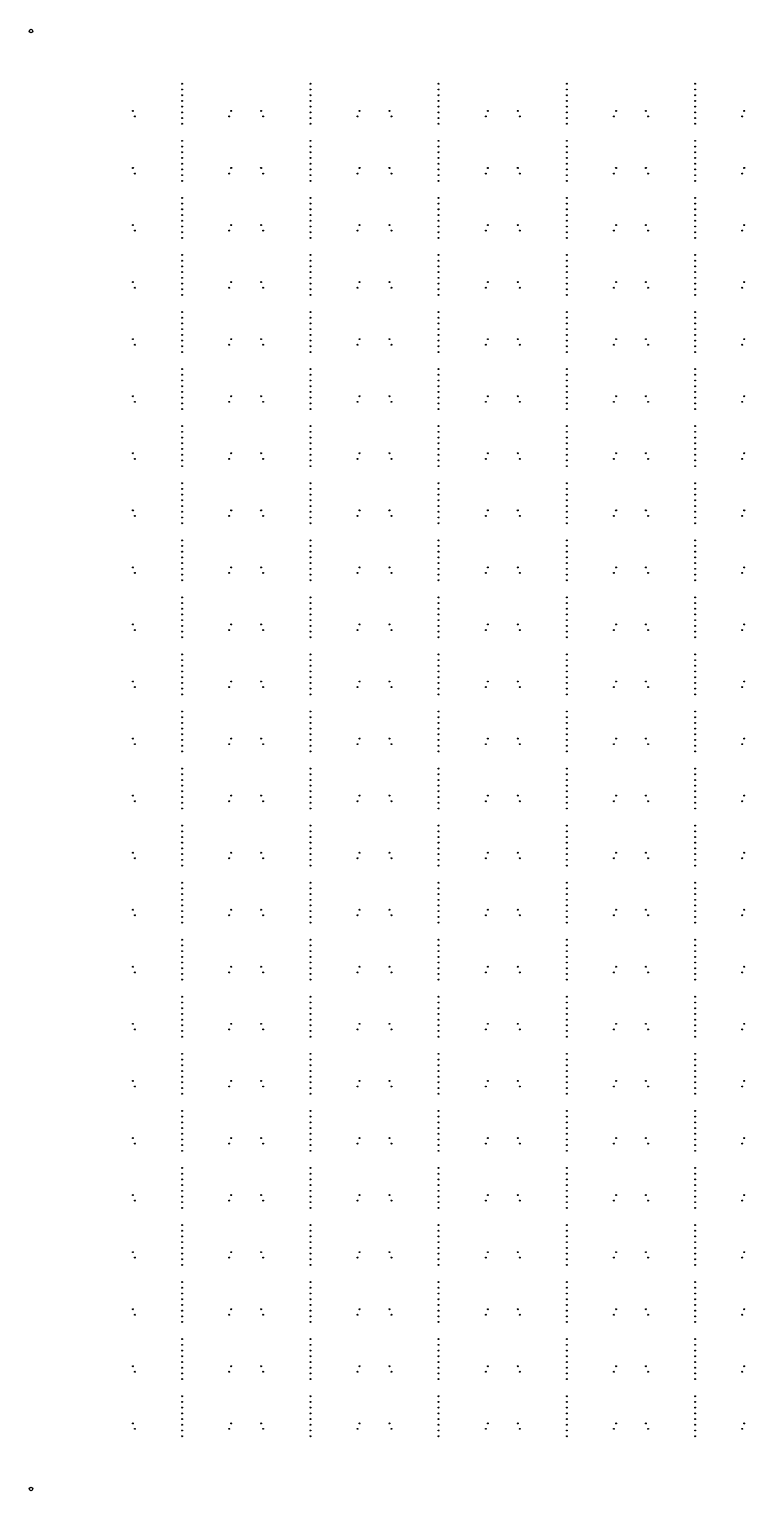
# Model space of a CAD drawing. Extents: x 50 to 173, y 50 to 173.
# Drawn here: x 49.9 to 110, y 49.9 to 172.6 of the extents above; entities that cross this region are included whole.
import ezdxf

# ---------------------------------------------------------------- set-up
doc = ezdxf.new("R2010")
doc.units = 0

msp = doc.modelspace()

# ---------------------------------------------------------------- linework, layer by layer
at = {"layer": '4H'}
for centre in [(50, 172.4), (50, 50)]:
    msp.add_circle(centre, 0.15, dxfattribs=at)
at = {"layer": 'PET'}
for centre in [(62.7, 167.97), (62.7, 167.49), (62.7, 167.01), (73.48, 167.97), (73.48, 167.49), (73.48, 167.01), (84.25, 167.97), (84.25, 167.49), (84.25, 167.01), (95.03, 167.97), (95.03, 167.49), (95.03, 167.01), (105.81, 167.97), (105.81, 167.49), (105.81, 167.01), (58.57, 165.69), (62.7, 166.53), (62.7, 166.05), (66.83, 165.69), (69.34, 165.69), (73.48, 166.53), (73.48, 166.05), (77.61, 165.69), (80.12, 165.69), (84.25, 166.53), (84.25, 166.05), (88.39, 165.69), (90.9, 165.69), (95.03, 166.53), (95.03, 166.05), (99.16, 165.69), (101.68, 165.69), (105.81, 166.53), (105.81, 166.05), (109.94, 165.69), (58.74, 165.23), (62.7, 165.57), (62.7, 165.09), (62.7, 164.61), (66.66, 165.23), (69.51, 165.23), (73.48, 165.57), (73.48, 165.09), (73.48, 164.61), (77.44, 165.23), (80.29, 165.23), (84.25, 165.57), (84.25, 165.09), (84.25, 164.61), (88.22, 165.23), (91.07, 165.23), (95.03, 165.57), (95.03, 165.09), (95.03, 164.61), (98.99, 165.23), (101.85, 165.23), (105.81, 165.57), (105.81, 165.09), (105.81, 164.61), (109.77, 165.23), (62.7, 163.18), (62.7, 162.7), (62.7, 162.22), (73.48, 163.18), (73.48, 162.7), (73.48, 162.22), (84.25, 163.18), (84.25, 162.7), (84.25, 162.22), (95.03, 163.18), (95.03, 162.7), (95.03, 162.22), (105.81, 163.18), (105.81, 162.7), (105.81, 162.22), (58.57, 160.9), (62.7, 161.74), (62.7, 161.26), (62.7, 160.78), (66.83, 160.9), (69.34, 160.9), (73.48, 161.74), (73.48, 161.26), (73.48, 160.78), (77.61, 160.9), (80.12, 160.9), (84.25, 161.74), (84.25, 161.26), (84.25, 160.78), (88.39, 160.9), (90.9, 160.9), (95.03, 161.74), (95.03, 161.26), (95.03, 160.78), (99.16, 160.9), (101.68, 160.9), (105.81, 161.74), (105.81, 161.26), (105.81, 160.78), (109.94, 160.9), (58.74, 160.43), (62.7, 160.3), (62.7, 159.82), (66.66, 160.43), (69.51, 160.43), (73.48, 160.3), (73.48, 159.82), (77.44, 160.43), (80.29, 160.43), (84.25, 160.3), (84.25, 159.82), (88.22, 160.43), (91.07, 160.43), (95.03, 160.3), (95.03, 159.82), (98.99, 160.43), (101.85, 160.43), (105.81, 160.3), (105.81, 159.82), (109.77, 160.43), (62.7, 158.39), (73.48, 158.39), (84.25, 158.39), (95.03, 158.39), (105.81, 158.39), (62.7, 157.91), (62.7, 157.43), (73.48, 157.91), (73.48, 157.43), (84.25, 157.91), (84.25, 157.43), (95.03, 157.91), (95.03, 157.43), (105.81, 157.91), (105.81, 157.43), (58.57, 156.11), (62.7, 156.95), (62.7, 156.47), (62.7, 155.99), (66.83, 156.11), (69.34, 156.11), (73.48, 156.95), (73.48, 156.47), (73.48, 155.99), (77.61, 156.11), (80.12, 156.11), (84.25, 156.95), (84.25, 156.47), (84.25, 155.99), (88.39, 156.11), (90.9, 156.11), (95.03, 156.95), (95.03, 156.47), (95.03, 155.99), (99.16, 156.11), (101.68, 156.11), (105.81, 156.95), (105.81, 156.47), (105.81, 155.99), (109.94, 156.11), (58.74, 155.64), (62.7, 155.51), (62.7, 155.03), (66.66, 155.64), (69.51, 155.64), (73.48, 155.51), (73.48, 155.03), (77.44, 155.64), (80.29, 155.64), (84.25, 155.51), (84.25, 155.03), (88.22, 155.64), (91.07, 155.64), (95.03, 155.51), (95.03, 155.03), (98.99, 155.64), (101.85, 155.64), (105.81, 155.51), (105.81, 155.03), (109.77, 155.64), (62.7, 153.6), (73.48, 153.6), (84.25, 153.6), (95.03, 153.6), (105.81, 153.6), (62.7, 153.12), (62.7, 152.64), (62.7, 152.16), (73.48, 153.12), (73.48, 152.64), (73.48, 152.16), (84.25, 153.12), (84.25, 152.64), (84.25, 152.16), (95.03, 153.12), (95.03, 152.64), (95.03, 152.16), (105.81, 153.12), (105.81, 152.64), (105.81, 152.16), (58.57, 151.32), (62.7, 151.68), (62.7, 151.2), (66.83, 151.32), (69.34, 151.32), (73.48, 151.68), (73.48, 151.2), (77.61, 151.32), (80.12, 151.32), (84.25, 151.68), (84.25, 151.2), (88.39, 151.32), (90.9, 151.32), (95.03, 151.68), (95.03, 151.2), (99.16, 151.32), (101.68, 151.32), (105.81, 151.68), (105.81, 151.2), (109.94, 151.32), (58.74, 150.85), (62.7, 150.72), (62.7, 150.24), (66.66, 150.85), (69.51, 150.85), (73.48, 150.72), (73.48, 150.24), (77.44, 150.85), (80.29, 150.85), (84.25, 150.72), (84.25, 150.24), (88.22, 150.85), (91.07, 150.85), (95.03, 150.72), (95.03, 150.24), (98.99, 150.85), (101.85, 150.85), (105.81, 150.72), (105.81, 150.24), (109.77, 150.85), (62.7, 148.81), (73.48, 148.81), (84.25, 148.81), (95.03, 148.81), (105.81, 148.81), (62.7, 148.33), (62.7, 147.85), (62.7, 147.37), (73.48, 148.33), (73.48, 147.85), (73.48, 147.37), (84.25, 148.33), (84.25, 147.85), (84.25, 147.37), (95.03, 148.33), (95.03, 147.85), (95.03, 147.37), (105.81, 148.33), (105.81, 147.85), (105.81, 147.37), (58.57, 146.53), (58.74, 146.06), (62.7, 146.89), (62.7, 146.41), (66.66, 146.06), (66.83, 146.53), (69.34, 146.53), (69.51, 146.06), (73.48, 146.89), (73.48, 146.41), (77.44, 146.06), (77.61, 146.53), (80.12, 146.53), (80.29, 146.06), (84.25, 146.89), (84.25, 146.41), (88.22, 146.06), (88.39, 146.53), (90.9, 146.53), (91.07, 146.06), (95.03, 146.89), (95.03, 146.41), (98.99, 146.06), (99.16, 146.53), (101.68, 146.53), (101.85, 146.06), (105.81, 146.89), (105.81, 146.41), (109.77, 146.06), (109.94, 146.53), (62.7, 145.93), (62.7, 145.45), (73.48, 145.93), (73.48, 145.45), (84.25, 145.93), (84.25, 145.45), (95.03, 145.93), (95.03, 145.45), (105.81, 145.93), (105.81, 145.45), (62.7, 144.02), (73.48, 144.02), (84.25, 144.02), (95.03, 144.02), (105.81, 144.02), (62.7, 143.54), (62.7, 143.06), (62.7, 142.58), (73.48, 143.54), (73.48, 143.06), (73.48, 142.58), (84.25, 143.54), (84.25, 143.06), (84.25, 142.58), (95.03, 143.54), (95.03, 143.06), (95.03, 142.58), (105.81, 143.54), (105.81, 143.06), (105.81, 142.58), (58.57, 141.74), (58.74, 141.27), (62.7, 142.1), (62.7, 141.62), (62.7, 141.14), (66.66, 141.27), (66.83, 141.74), (69.34, 141.74), (69.51, 141.27), (73.48, 142.1), (73.48, 141.62), (73.48, 141.14), (77.44, 141.27), (77.61, 141.74), (80.12, 141.74), (80.29, 141.27), (84.25, 142.1), (84.25, 141.62), (84.25, 141.14), (88.22, 141.27), (88.39, 141.74), (90.9, 141.74), (91.07, 141.27), (95.03, 142.1), (95.03, 141.62), (95.03, 141.14), (98.99, 141.27), (99.16, 141.74), (101.68, 141.74), (101.85, 141.27), (105.81, 142.1), (105.81, 141.62), (105.81, 141.14), (109.77, 141.27), (109.94, 141.74), (62.7, 140.66), (73.48, 140.66), (84.25, 140.66), (95.03, 140.66), (105.81, 140.66), (62.7, 139.23), (62.7, 138.75), (73.48, 139.23), (73.48, 138.75), (84.25, 139.23), (84.25, 138.75), (95.03, 139.23), (95.03, 138.75), (105.81, 139.23), (105.81, 138.75), (62.7, 138.27), (62.7, 137.79), (73.48, 138.27), (73.48, 137.79), (84.25, 138.27), (84.25, 137.79), (95.03, 138.27), (95.03, 137.79), (105.81, 138.27), (105.81, 137.79), (58.57, 136.95), (58.74, 136.48), (62.7, 137.31), (62.7, 136.83), (62.7, 136.35), (66.66, 136.48), (66.83, 136.95), (69.34, 136.95), (69.51, 136.48), (73.48, 137.31), (73.48, 136.83), (73.48, 136.35), (77.44, 136.48), (77.61, 136.95), (80.12, 136.95), (80.29, 136.48), (84.25, 137.31), (84.25, 136.83), (84.25, 136.35), (88.22, 136.48), (88.39, 136.95), (90.9, 136.95), (91.07, 136.48), (95.03, 137.31), (95.03, 136.83), (95.03, 136.35), (98.99, 136.48), (99.16, 136.95), (101.68, 136.95), (101.85, 136.48), (105.81, 137.31), (105.81, 136.83), (105.81, 136.35), (109.77, 136.48), (109.94, 136.95), (62.7, 135.87), (73.48, 135.87), (84.25, 135.87), (95.03, 135.87), (105.81, 135.87), (62.7, 134.43), (62.7, 133.96), (73.48, 134.43), (73.48, 133.96), (84.25, 134.43), (84.25, 133.96), (95.03, 134.43), (95.03, 133.96), (105.81, 134.43), (105.81, 133.96), (62.7, 133.48), (62.7, 133), (62.7, 132.52), (73.48, 133.48), (73.48, 133), (73.48, 132.52), (84.25, 133.48), (84.25, 133), (84.25, 132.52), (95.03, 133.48), (95.03, 133), (95.03, 132.52), (105.81, 133.48), (105.81, 133), (105.81, 132.52), (58.57, 132.16), (58.74, 131.69), (62.7, 132.04), (62.7, 131.56), (66.66, 131.69), (66.83, 132.16), (69.34, 132.16), (69.51, 131.69), (73.48, 132.04), (73.48, 131.56), (77.44, 131.69), (77.61, 132.16), (80.12, 132.16), (80.29, 131.69), (84.25, 132.04), (84.25, 131.56), (88.22, 131.69), (88.39, 132.16), (90.9, 132.16), (91.07, 131.69), (95.03, 132.04), (95.03, 131.56), (98.99, 131.69), (99.16, 132.16), (101.68, 132.16), (101.85, 131.69), (105.81, 132.04), (105.81, 131.56), (109.77, 131.69), (109.94, 132.16), (62.7, 131.08), (73.48, 131.08), (84.25, 131.08), (95.03, 131.08), (105.81, 131.08), (62.7, 129.64), (62.7, 129.17), (73.48, 129.64), (73.48, 129.17), (84.25, 129.64), (84.25, 129.17), (95.03, 129.64), (95.03, 129.17), (105.81, 129.64), (105.81, 129.17), (62.7, 128.69), (62.7, 128.21), (62.7, 127.73), (73.48, 128.69), (73.48, 128.21), (73.48, 127.73), (84.25, 128.69), (84.25, 128.21), (84.25, 127.73), (95.03, 128.69), (95.03, 128.21), (95.03, 127.73), (105.81, 128.69), (105.81, 128.21), (105.81, 127.73), (58.57, 127.37), (58.74, 126.9), (62.7, 127.25), (62.7, 126.77), (66.66, 126.9), (66.83, 127.37), (69.34, 127.37), (69.51, 126.9), (73.48, 127.25), (73.48, 126.77), (77.44, 126.9), (77.61, 127.37), (80.12, 127.37), (80.29, 126.9), (84.25, 127.25), (84.25, 126.77), (88.22, 126.9), (88.39, 127.37), (90.9, 127.37), (91.07, 126.9), (95.03, 127.25), (95.03, 126.77), (98.99, 126.9), (99.16, 127.37), (101.68, 127.37), (101.85, 126.9), (105.81, 127.25), (105.81, 126.77), (109.77, 126.9), (109.94, 127.37), (62.7, 126.29), (73.48, 126.29), (84.25, 126.29), (95.03, 126.29), (105.81, 126.29), (62.7, 124.85), (62.7, 124.37), (73.48, 124.85), (73.48, 124.37), (84.25, 124.85), (84.25, 124.37), (95.03, 124.85), (95.03, 124.37), (105.81, 124.85), (105.81, 124.37), (62.7, 123.9), (62.7, 123.42), (62.7, 122.94), (73.48, 123.9), (73.48, 123.42), (73.48, 122.94), (84.25, 123.9), (84.25, 123.42), (84.25, 122.94), (95.03, 123.9), (95.03, 123.42), (95.03, 122.94), (105.81, 123.9), (105.81, 123.42), (105.81, 122.94), (58.57, 122.58), (58.74, 122.11), (62.7, 122.46), (62.7, 121.98), (62.7, 121.5), (66.66, 122.11), (66.83, 122.58), (69.34, 122.58), (69.51, 122.11), (73.48, 122.46), (73.48, 121.98), (73.48, 121.5), (77.44, 122.11), (77.61, 122.58), (80.12, 122.58), (80.29, 122.11), (84.25, 122.46), (84.25, 121.98), (84.25, 121.5), (88.22, 122.11), (88.39, 122.58), (90.9, 122.58), (91.07, 122.11), (95.03, 122.46), (95.03, 121.98), (95.03, 121.5), (98.99, 122.11), (99.16, 122.58), (101.68, 122.58), (101.85, 122.11), (105.81, 122.46), (105.81, 121.98), (105.81, 121.5), (109.77, 122.11), (109.94, 122.58), (62.7, 120.06), (62.7, 119.58), (62.7, 119.11), (73.48, 120.06), (73.48, 119.58), (73.48, 119.11), (84.25, 120.06), (84.25, 119.58), (84.25, 119.11), (95.03, 120.06), (95.03, 119.58), (95.03, 119.11), (105.81, 120.06), (105.81, 119.58), (105.81, 119.11), (58.57, 117.79), (62.7, 118.63), (62.7, 118.15), (66.83, 117.79), (69.34, 117.79), (73.48, 118.63), (73.48, 118.15), (77.61, 117.79), (80.12, 117.79), (84.25, 118.63), (84.25, 118.15), (88.39, 117.79), (90.9, 117.79), (95.03, 118.63), (95.03, 118.15), (99.16, 117.79), (101.68, 117.79), (105.81, 118.63), (105.81, 118.15), (109.94, 117.79), (58.74, 117.32), (62.7, 117.67), (62.7, 117.19), (62.7, 116.71), (66.66, 117.32), (69.51, 117.32), (73.48, 117.67), (73.48, 117.19), (73.48, 116.71), (77.44, 117.32), (80.29, 117.32), (84.25, 117.67), (84.25, 117.19), (84.25, 116.71), (88.22, 117.32), (91.07, 117.32), (95.03, 117.67), (95.03, 117.19), (95.03, 116.71), (98.99, 117.32), (101.85, 117.32), (105.81, 117.67), (105.81, 117.19), (105.81, 116.71), (109.77, 117.32), (62.7, 115.27), (62.7, 114.79), (62.7, 114.31), (73.48, 115.27), (73.48, 114.79), (73.48, 114.31), (84.25, 115.27), (84.25, 114.79), (84.25, 114.31), (95.03, 115.27), (95.03, 114.79), (95.03, 114.31), (105.81, 115.27), (105.81, 114.79), (105.81, 114.31), (58.57, 113), (62.7, 113.84), (62.7, 113.36), (66.83, 113), (69.34, 113), (73.48, 113.84), (73.48, 113.36), (77.61, 113), (80.12, 113), (84.25, 113.84), (84.25, 113.36), (88.39, 113), (90.9, 113), (95.03, 113.84), (95.03, 113.36), (99.16, 113), (101.68, 113), (105.81, 113.84), (105.81, 113.36), (109.94, 113), (58.74, 112.53), (62.7, 112.88), (62.7, 112.4), (62.7, 111.92), (66.66, 112.53), (69.51, 112.53), (73.48, 112.88), (73.48, 112.4), (73.48, 111.92), (77.44, 112.53), (80.29, 112.53), (84.25, 112.88), (84.25, 112.4), (84.25, 111.92), (88.22, 112.53), (91.07, 112.53), (95.03, 112.88), (95.03, 112.4), (95.03, 111.92), (98.99, 112.53), (101.85, 112.53), (105.81, 112.88), (105.81, 112.4), (105.81, 111.92), (109.77, 112.53), (62.7, 110.48), (73.48, 110.48), (84.25, 110.48), (95.03, 110.48), (105.81, 110.48), (62.7, 110), (62.7, 109.52), (73.48, 110), (73.48, 109.52), (84.25, 110), (84.25, 109.52), (95.03, 110), (95.03, 109.52), (105.81, 110), (105.81, 109.52), (58.57, 108.21), (62.7, 109.05), (62.7, 108.57), (62.7, 108.09), (66.83, 108.21), (69.34, 108.21), (73.48, 109.05), (73.48, 108.57), (73.48, 108.09), (77.61, 108.21), (80.12, 108.21), (84.25, 109.05), (84.25, 108.57), (84.25, 108.09), (88.39, 108.21), (90.9, 108.21), (95.03, 109.05), (95.03, 108.57), (95.03, 108.09), (99.16, 108.21), (101.68, 108.21), (105.81, 109.05), (105.81, 108.57), (105.81, 108.09), (109.94, 108.21), (58.74, 107.74), (62.7, 107.61), (62.7, 107.13), (66.66, 107.74), (69.51, 107.74), (73.48, 107.61), (73.48, 107.13), (77.44, 107.74), (80.29, 107.74), (84.25, 107.61), (84.25, 107.13), (88.22, 107.74), (91.07, 107.74), (95.03, 107.61), (95.03, 107.13), (98.99, 107.74), (101.85, 107.74), (105.81, 107.61), (105.81, 107.13), (109.77, 107.74), (62.7, 105.69), (73.48, 105.69), (84.25, 105.69), (95.03, 105.69), (105.81, 105.69), (62.7, 105.21), (62.7, 104.73), (73.48, 105.21), (73.48, 104.73), (84.25, 105.21), (84.25, 104.73), (95.03, 105.21), (95.03, 104.73), (105.81, 105.21), (105.81, 104.73), (58.57, 103.42), (62.7, 104.26), (62.7, 103.78), (62.7, 103.3), (66.83, 103.42), (69.34, 103.42), (73.48, 104.26), (73.48, 103.78), (73.48, 103.3), (77.61, 103.42), (80.12, 103.42), (84.25, 104.26), (84.25, 103.78), (84.25, 103.3), (88.39, 103.42), (90.9, 103.42), (95.03, 104.26), (95.03, 103.78), (95.03, 103.3), (99.16, 103.42), (101.68, 103.42), (105.81, 104.26), (105.81, 103.78), (105.81, 103.3), (109.94, 103.42), (58.74, 102.95), (62.7, 102.82), (62.7, 102.34), (66.66, 102.95), (69.51, 102.95), (73.48, 102.82), (73.48, 102.34), (77.44, 102.95), (80.29, 102.95), (84.25, 102.82), (84.25, 102.34), (88.22, 102.95), (91.07, 102.95), (95.03, 102.82), (95.03, 102.34), (98.99, 102.95), (101.85, 102.95), (105.81, 102.82), (105.81, 102.34), (109.77, 102.95), (62.7, 100.9), (73.48, 100.9), (84.25, 100.9), (95.03, 100.9), (105.81, 100.9), (62.7, 100.42), (62.7, 99.94), (62.7, 99.46), (73.48, 100.42), (73.48, 99.94), (73.48, 99.46), (84.25, 100.42), (84.25, 99.94), (84.25, 99.46), (95.03, 100.42), (95.03, 99.94), (95.03, 99.46), (105.81, 100.42), (105.81, 99.94), (105.81, 99.46), (58.57, 98.63), (58.74, 98.16), (62.7, 98.99), (62.7, 98.51), (66.66, 98.16), (66.83, 98.63), (69.34, 98.63), (69.51, 98.16), (73.48, 98.99), (73.48, 98.51), (77.44, 98.16), (77.61, 98.63), (80.12, 98.63), (80.29, 98.16), (84.25, 98.99), (84.25, 98.51), (88.22, 98.16), (88.39, 98.63), (90.9, 98.63), (91.07, 98.16), (95.03, 98.99), (95.03, 98.51), (98.99, 98.16), (99.16, 98.63), (101.68, 98.63), (101.85, 98.16), (105.81, 98.99), (105.81, 98.51), (109.77, 98.16), (109.94, 98.63), (62.7, 98.03), (62.7, 97.55), (73.48, 98.03), (73.48, 97.55), (84.25, 98.03), (84.25, 97.55), (95.03, 98.03), (95.03, 97.55), (105.81, 98.03), (105.81, 97.55), (62.7, 96.11), (73.48, 96.11), (84.25, 96.11), (95.03, 96.11), (105.81, 96.11), (62.7, 95.63), (62.7, 95.15), (62.7, 94.67), (73.48, 95.63), (73.48, 95.15), (73.48, 94.67), (84.25, 95.63), (84.25, 95.15), (84.25, 94.67), (95.03, 95.63), (95.03, 95.15), (95.03, 94.67), (105.81, 95.63), (105.81, 95.15), (105.81, 94.67), (58.57, 93.84), (58.74, 93.37), (62.7, 94.2), (62.7, 93.72), (66.66, 93.37), (66.83, 93.84), (69.34, 93.84), (69.51, 93.37), (73.48, 94.2), (73.48, 93.72), (77.44, 93.37), (77.61, 93.84), (80.12, 93.84), (80.29, 93.37), (84.25, 94.2), (84.25, 93.72), (88.22, 93.37), (88.39, 93.84), (90.9, 93.84), (91.07, 93.37), (95.03, 94.2), (95.03, 93.72), (98.99, 93.37), (99.16, 93.84), (101.68, 93.84), (101.85, 93.37), (105.81, 94.2), (105.81, 93.72), (109.77, 93.37), (109.94, 93.84), (62.7, 93.24), (62.7, 92.76), (73.48, 93.24), (73.48, 92.76), (84.25, 93.24), (84.25, 92.76), (95.03, 93.24), (95.03, 92.76), (105.81, 93.24), (105.81, 92.76), (62.7, 91.32), (62.7, 90.84), (73.48, 91.32), (73.48, 90.84), (84.25, 91.32), (84.25, 90.84), (95.03, 91.32), (95.03, 90.84), (105.81, 91.32), (105.81, 90.84), (62.7, 90.36), (62.7, 89.88), (73.48, 90.36), (73.48, 89.88), (84.25, 90.36), (84.25, 89.88), (95.03, 90.36), (95.03, 89.88), (105.81, 90.36), (105.81, 89.88), (58.57, 89.05), (58.74, 88.58), (62.7, 89.4), (62.7, 88.93), (62.7, 88.45), (66.66, 88.58), (66.83, 89.05), (69.34, 89.05), (69.51, 88.58), (73.48, 89.4), (73.48, 88.93), (73.48, 88.45), (77.44, 88.58), (77.61, 89.05), (80.12, 89.05), (80.29, 88.58), (84.25, 89.4), (84.25, 88.93), (84.25, 88.45), (88.22, 88.58), (88.39, 89.05), (90.9, 89.05), (91.07, 88.58), (95.03, 89.4), (95.03, 88.93), (95.03, 88.45), (98.99, 88.58), (99.16, 89.05), (101.68, 89.05), (101.85, 88.58), (105.81, 89.4), (105.81, 88.93), (105.81, 88.45), (109.77, 88.58), (109.94, 89.05), (62.7, 87.97), (73.48, 87.97), (84.25, 87.97), (95.03, 87.97), (105.81, 87.97), (62.7, 86.53), (62.7, 86.05), (73.48, 86.53), (73.48, 86.05), (84.25, 86.53), (84.25, 86.05), (95.03, 86.53), (95.03, 86.05), (105.81, 86.53), (105.81, 86.05), (62.7, 85.57), (62.7, 85.09), (73.48, 85.57), (73.48, 85.09), (84.25, 85.57), (84.25, 85.09), (95.03, 85.57), (95.03, 85.09), (105.81, 85.57), (105.81, 85.09), (58.57, 84.26), (58.74, 83.79), (62.7, 84.61), (62.7, 84.14), (62.7, 83.66), (66.66, 83.79), (66.83, 84.26), (69.34, 84.26), (69.51, 83.79), (73.48, 84.61), (73.48, 84.14), (73.48, 83.66), (77.44, 83.79), (77.61, 84.26), (80.12, 84.26), (80.29, 83.79), (84.25, 84.61), (84.25, 84.14), (84.25, 83.66), (88.22, 83.79), (88.39, 84.26), (90.9, 84.26), (91.07, 83.79), (95.03, 84.61), (95.03, 84.14), (95.03, 83.66), (98.99, 83.79), (99.16, 84.26), (101.68, 84.26), (101.85, 83.79), (105.81, 84.61), (105.81, 84.14), (105.81, 83.66), (109.77, 83.79), (109.94, 84.26), (62.7, 83.18), (73.48, 83.18), (84.25, 83.18), (95.03, 83.18), (105.81, 83.18), (62.7, 81.74), (62.7, 81.26), (73.48, 81.74), (73.48, 81.26), (84.25, 81.74), (84.25, 81.26), (95.03, 81.74), (95.03, 81.26), (105.81, 81.74), (105.81, 81.26), (62.7, 80.78), (62.7, 80.3), (62.7, 79.82), (73.48, 80.78), (73.48, 80.3), (73.48, 79.82), (84.25, 80.78), (84.25, 80.3), (84.25, 79.82), (95.03, 80.78), (95.03, 80.3), (95.03, 79.82), (105.81, 80.78), (105.81, 80.3), (105.81, 79.82), (58.57, 79.46), (58.74, 79), (62.7, 79.34), (62.7, 78.87), (66.66, 79), (66.83, 79.46), (69.34, 79.46), (69.51, 79), (73.48, 79.34), (73.48, 78.87), (77.44, 79), (77.61, 79.46), (80.12, 79.46), (80.29, 79), (84.25, 79.34), (84.25, 78.87), (88.22, 79), (88.39, 79.46), (90.9, 79.46), (91.07, 79), (95.03, 79.34), (95.03, 78.87), (98.99, 79), (99.16, 79.46), (101.68, 79.46), (101.85, 79), (105.81, 79.34), (105.81, 78.87), (109.77, 79), (109.94, 79.46), (62.7, 78.39), (73.48, 78.39), (84.25, 78.39), (95.03, 78.39), (105.81, 78.39), (62.7, 76.95), (62.7, 76.47), (73.48, 76.95), (73.48, 76.47), (84.25, 76.95), (84.25, 76.47), (95.03, 76.95), (95.03, 76.47), (105.81, 76.95), (105.81, 76.47), (62.7, 75.99), (62.7, 75.51), (62.7, 75.03), (73.48, 75.99), (73.48, 75.51), (73.48, 75.03), (84.25, 75.99), (84.25, 75.51), (84.25, 75.03), (95.03, 75.99), (95.03, 75.51), (95.03, 75.03), (105.81, 75.99), (105.81, 75.51), (105.81, 75.03), (58.57, 74.67), (58.74, 74.21), (62.7, 74.55), (62.7, 74.08), (66.66, 74.21), (66.83, 74.67), (69.34, 74.67), (69.51, 74.21), (73.48, 74.55), (73.48, 74.08), (77.44, 74.21), (77.61, 74.67), (80.12, 74.67), (80.29, 74.21), (84.25, 74.55), (84.25, 74.08), (88.22, 74.21), (88.39, 74.67), (90.9, 74.67), (91.07, 74.21), (95.03, 74.55), (95.03, 74.08), (98.99, 74.21), (99.16, 74.67), (101.68, 74.67), (101.85, 74.21), (105.81, 74.55), (105.81, 74.08), (109.77, 74.21), (109.94, 74.67), (62.7, 73.6), (73.48, 73.6), (84.25, 73.6), (95.03, 73.6), (105.81, 73.6), (62.7, 72.16), (62.7, 71.68), (62.7, 71.2), (73.48, 72.16), (73.48, 71.68), (73.48, 71.2), (84.25, 72.16), (84.25, 71.68), (84.25, 71.2), (95.03, 72.16), (95.03, 71.68), (95.03, 71.2), (105.81, 72.16), (105.81, 71.68), (105.81, 71.2), (62.7, 70.72), (62.7, 70.24), (73.48, 70.72), (73.48, 70.24), (84.25, 70.72), (84.25, 70.24), (95.03, 70.72), (95.03, 70.24), (105.81, 70.72), (105.81, 70.24), (58.57, 69.88), (58.74, 69.42), (62.7, 69.76), (62.7, 69.29), (62.7, 68.81), (66.66, 69.42), (66.83, 69.88), (69.34, 69.88), (69.51, 69.42), (73.48, 69.76), (73.48, 69.29), (73.48, 68.81), (77.44, 69.42), (77.61, 69.88), (80.12, 69.88), (80.29, 69.42), (84.25, 69.76), (84.25, 69.29), (84.25, 68.81), (88.22, 69.42), (88.39, 69.88), (90.9, 69.88), (91.07, 69.42), (95.03, 69.76), (95.03, 69.29), (95.03, 68.81), (98.99, 69.42), (99.16, 69.88), (101.68, 69.88), (101.85, 69.42), (105.81, 69.76), (105.81, 69.29), (105.81, 68.81), (109.77, 69.42), (109.94, 69.88), (62.7, 67.37), (62.7, 66.89), (62.7, 66.41), (73.48, 67.37), (73.48, 66.89), (73.48, 66.41), (84.25, 67.37), (84.25, 66.89), (84.25, 66.41), (95.03, 67.37), (95.03, 66.89), (95.03, 66.41), (105.81, 67.37), (105.81, 66.89), (105.81, 66.41), (58.57, 65.09), (62.7, 65.93), (62.7, 65.45), (66.83, 65.09), (69.34, 65.09), (73.48, 65.93), (73.48, 65.45), (77.61, 65.09), (80.12, 65.09), (84.25, 65.93), (84.25, 65.45), (88.39, 65.09), (90.9, 65.09), (95.03, 65.93), (95.03, 65.45), (99.16, 65.09), (101.68, 65.09), (105.81, 65.93), (105.81, 65.45), (109.94, 65.09), (58.74, 64.63), (62.7, 64.97), (62.7, 64.49), (62.7, 64.02), (66.66, 64.63), (69.51, 64.63), (73.48, 64.97), (73.48, 64.49), (73.48, 64.02), (77.44, 64.63), (80.29, 64.63), (84.25, 64.97), (84.25, 64.49), (84.25, 64.02), (88.22, 64.63), (91.07, 64.63), (95.03, 64.97), (95.03, 64.49), (95.03, 64.02), (98.99, 64.63), (101.85, 64.63), (105.81, 64.97), (105.81, 64.49), (105.81, 64.02), (109.77, 64.63), (62.7, 62.58), (73.48, 62.58), (84.25, 62.58), (95.03, 62.58), (105.81, 62.58), (62.7, 62.1), (62.7, 61.62), (73.48, 62.1), (73.48, 61.62), (84.25, 62.1), (84.25, 61.62), (95.03, 62.1), (95.03, 61.62), (105.81, 62.1), (105.81, 61.62), (58.57, 60.3), (62.7, 61.14), (62.7, 60.66), (62.7, 60.18), (66.83, 60.3), (69.34, 60.3), (73.48, 61.14), (73.48, 60.66), (73.48, 60.18), (77.61, 60.3), (80.12, 60.3), (84.25, 61.14), (84.25, 60.66), (84.25, 60.18), (88.39, 60.3), (90.9, 60.3), (95.03, 61.14), (95.03, 60.66), (95.03, 60.18), (99.16, 60.3), (101.68, 60.3), (105.81, 61.14), (105.81, 60.66), (105.81, 60.18), (109.94, 60.3), (58.74, 59.84), (62.7, 59.7), (62.7, 59.23), (66.66, 59.84), (69.51, 59.84), (73.48, 59.7), (73.48, 59.23), (77.44, 59.84), (80.29, 59.84), (84.25, 59.7), (84.25, 59.23), (88.22, 59.84), (91.07, 59.84), (95.03, 59.7), (95.03, 59.23), (98.99, 59.84), (101.85, 59.84), (105.81, 59.7), (105.81, 59.23), (109.77, 59.84), (62.7, 57.79), (73.48, 57.79), (84.25, 57.79), (95.03, 57.79), (105.81, 57.79), (62.7, 57.31), (62.7, 56.83), (73.48, 57.31), (73.48, 56.83), (84.25, 57.31), (84.25, 56.83), (95.03, 57.31), (95.03, 56.83), (105.81, 57.31), (105.81, 56.83), (58.57, 55.51), (62.7, 56.35), (62.7, 55.87), (62.7, 55.39), (66.83, 55.51), (69.34, 55.51), (73.48, 56.35), (73.48, 55.87), (73.48, 55.39), (77.61, 55.51), (80.12, 55.51), (84.25, 56.35), (84.25, 55.87), (84.25, 55.39), (88.39, 55.51), (90.9, 55.51), (95.03, 56.35), (95.03, 55.87), (95.03, 55.39), (99.16, 55.51), (101.68, 55.51), (105.81, 56.35), (105.81, 55.87), (105.81, 55.39), (109.94, 55.51), (58.74, 55.05), (62.7, 54.91), (62.7, 54.43), (66.66, 55.05), (69.51, 55.05), (73.48, 54.91), (73.48, 54.43), (77.44, 55.05), (80.29, 55.05), (84.25, 54.91), (84.25, 54.43), (88.22, 55.05), (91.07, 55.05), (95.03, 54.91), (95.03, 54.43), (98.99, 55.05), (101.85, 55.05), (105.81, 54.91), (105.81, 54.43), (109.77, 55.05)]:
    msp.add_circle(centre, 0.005, dxfattribs=at)
at = {"layer": 'V13'}
for centre in [(62.7, 167.97), (62.7, 167.49), (62.7, 167.01), (73.48, 167.97), (73.48, 167.49), (73.48, 167.01), (84.25, 167.97), (84.25, 167.49), (84.25, 167.01), (95.03, 167.97), (95.03, 167.49), (95.03, 167.01), (105.81, 167.97), (105.81, 167.49), (105.81, 167.01), (58.57, 165.69), (62.7, 166.53), (62.7, 166.05), (66.83, 165.69), (69.34, 165.69), (73.48, 166.53), (73.48, 166.05), (77.61, 165.69), (80.12, 165.69), (84.25, 166.53), (84.25, 166.05), (88.39, 165.69), (90.9, 165.69), (95.03, 166.53), (95.03, 166.05), (99.16, 165.69), (101.68, 165.69), (105.81, 166.53), (105.81, 166.05), (109.94, 165.69), (58.74, 165.23), (62.7, 165.57), (62.7, 165.09), (62.7, 164.61), (66.66, 165.23), (69.51, 165.23), (73.48, 165.57), (73.48, 165.09), (73.48, 164.61), (77.44, 165.23), (80.29, 165.23), (84.25, 165.57), (84.25, 165.09), (84.25, 164.61), (88.22, 165.23), (91.07, 165.23), (95.03, 165.57), (95.03, 165.09), (95.03, 164.61), (98.99, 165.23), (101.85, 165.23), (105.81, 165.57), (105.81, 165.09), (105.81, 164.61), (109.77, 165.23), (62.7, 163.18), (73.48, 163.18), (84.25, 163.18), (95.03, 163.18), (105.81, 163.18), (62.7, 162.7), (62.7, 162.22), (73.48, 162.7), (73.48, 162.22), (84.25, 162.7), (84.25, 162.22), (95.03, 162.7), (95.03, 162.22), (105.81, 162.7), (105.81, 162.22), (58.57, 160.9), (62.7, 161.74), (62.7, 161.26), (62.7, 160.78), (66.83, 160.9), (69.34, 160.9), (73.48, 161.74), (73.48, 161.26), (73.48, 160.78), (77.61, 160.9), (80.12, 160.9), (84.25, 161.74), (84.25, 161.26), (84.25, 160.78), (88.39, 160.9), (90.9, 160.9), (95.03, 161.74), (95.03, 161.26), (95.03, 160.78), (99.16, 160.9), (101.68, 160.9), (105.81, 161.74), (105.81, 161.26), (105.81, 160.78), (109.94, 160.9), (58.74, 160.43), (62.7, 160.3), (62.7, 159.82), (66.66, 160.43), (69.51, 160.43), (73.48, 160.3), (73.48, 159.82), (77.44, 160.43), (80.29, 160.43), (84.25, 160.3), (84.25, 159.82), (88.22, 160.43), (91.07, 160.43), (95.03, 160.3), (95.03, 159.82), (98.99, 160.43), (101.85, 160.43), (105.81, 160.3), (105.81, 159.82), (109.77, 160.43), (62.7, 158.39), (73.48, 158.39), (84.25, 158.39), (95.03, 158.39), (105.81, 158.39), (62.7, 157.91), (62.7, 157.43), (73.48, 157.91), (73.48, 157.43), (84.25, 157.91), (84.25, 157.43), (95.03, 157.91), (95.03, 157.43), (105.81, 157.91), (105.81, 157.43), (58.57, 156.11), (62.7, 156.95), (62.7, 156.47), (62.7, 155.99), (66.83, 156.11), (69.34, 156.11), (73.48, 156.95), (73.48, 156.47), (73.48, 155.99), (77.61, 156.11), (80.12, 156.11), (84.25, 156.95), (84.25, 156.47), (84.25, 155.99), (88.39, 156.11), (90.9, 156.11), (95.03, 156.95), (95.03, 156.47), (95.03, 155.99), (99.16, 156.11), (101.68, 156.11), (105.81, 156.95), (105.81, 156.47), (105.81, 155.99), (109.94, 156.11), (58.74, 155.64), (62.7, 155.51), (62.7, 155.03), (66.66, 155.64), (69.51, 155.64), (73.48, 155.51), (73.48, 155.03), (77.44, 155.64), (80.29, 155.64), (84.25, 155.51), (84.25, 155.03), (88.22, 155.64), (91.07, 155.64), (95.03, 155.51), (95.03, 155.03), (98.99, 155.64), (101.85, 155.64), (105.81, 155.51), (105.81, 155.03), (109.77, 155.64), (62.7, 153.6), (73.48, 153.6), (84.25, 153.6), (95.03, 153.6), (105.81, 153.6), (62.7, 153.12), (62.7, 152.64), (62.7, 152.16), (73.48, 153.12), (73.48, 152.64), (73.48, 152.16), (84.25, 153.12), (84.25, 152.64), (84.25, 152.16), (95.03, 153.12), (95.03, 152.64), (95.03, 152.16), (105.81, 153.12), (105.81, 152.64), (105.81, 152.16), (58.57, 151.32), (62.7, 151.68), (62.7, 151.2), (66.83, 151.32), (69.34, 151.32), (73.48, 151.68), (73.48, 151.2), (77.61, 151.32), (80.12, 151.32), (84.25, 151.68), (84.25, 151.2), (88.39, 151.32), (90.9, 151.32), (95.03, 151.68), (95.03, 151.2), (99.16, 151.32), (101.68, 151.32), (105.81, 151.68), (105.81, 151.2), (109.94, 151.32), (58.74, 150.85), (62.7, 150.72), (62.7, 150.24), (66.66, 150.85), (69.51, 150.85), (73.48, 150.72), (73.48, 150.24), (77.44, 150.85), (80.29, 150.85), (84.25, 150.72), (84.25, 150.24), (88.22, 150.85), (91.07, 150.85), (95.03, 150.72), (95.03, 150.24), (98.99, 150.85), (101.85, 150.85), (105.81, 150.72), (105.81, 150.24), (109.77, 150.85), (62.7, 148.81), (73.48, 148.81), (84.25, 148.81), (95.03, 148.81), (105.81, 148.81), (62.7, 148.33), (62.7, 147.85), (62.7, 147.37), (73.48, 148.33), (73.48, 147.85), (73.48, 147.37), (84.25, 148.33), (84.25, 147.85), (84.25, 147.37), (95.03, 148.33), (95.03, 147.85), (95.03, 147.37), (105.81, 148.33), (105.81, 147.85), (105.81, 147.37), (58.57, 146.53), (58.74, 146.06), (62.7, 146.89), (62.7, 146.41), (66.66, 146.06), (66.83, 146.53), (69.34, 146.53), (69.51, 146.06), (73.48, 146.89), (73.48, 146.41), (77.44, 146.06), (77.61, 146.53), (80.12, 146.53), (80.29, 146.06), (84.25, 146.89), (84.25, 146.41), (88.22, 146.06), (88.39, 146.53), (90.9, 146.53), (91.07, 146.06), (95.03, 146.89), (95.03, 146.41), (98.99, 146.06), (99.16, 146.53), (101.68, 146.53), (101.85, 146.06), (105.81, 146.89), (105.81, 146.41), (109.77, 146.06), (109.94, 146.53), (62.7, 145.93), (62.7, 145.45), (73.48, 145.93), (73.48, 145.45), (84.25, 145.93), (84.25, 145.45), (95.03, 145.93), (95.03, 145.45), (105.81, 145.93), (105.81, 145.45), (62.7, 144.02), (62.7, 143.54), (73.48, 144.02), (73.48, 143.54), (84.25, 144.02), (84.25, 143.54), (95.03, 144.02), (95.03, 143.54), (105.81, 144.02), (105.81, 143.54), (62.7, 143.06), (62.7, 142.58), (73.48, 143.06), (73.48, 142.58), (84.25, 143.06), (84.25, 142.58), (95.03, 143.06), (95.03, 142.58), (105.81, 143.06), (105.81, 142.58), (58.57, 141.74), (58.74, 141.27), (62.7, 142.1), (62.7, 141.62), (62.7, 141.14), (66.66, 141.27), (66.83, 141.74), (69.34, 141.74), (69.51, 141.27), (73.48, 142.1), (73.48, 141.62), (73.48, 141.14), (77.44, 141.27), (77.61, 141.74), (80.12, 141.74), (80.29, 141.27), (84.25, 142.1), (84.25, 141.62), (84.25, 141.14), (88.22, 141.27), (88.39, 141.74), (90.9, 141.74), (91.07, 141.27), (95.03, 142.1), (95.03, 141.62), (95.03, 141.14), (98.99, 141.27), (99.16, 141.74), (101.68, 141.74), (101.85, 141.27), (105.81, 142.1), (105.81, 141.62), (105.81, 141.14), (109.77, 141.27), (109.94, 141.74), (62.7, 140.66), (73.48, 140.66), (84.25, 140.66), (95.03, 140.66), (105.81, 140.66), (62.7, 139.23), (62.7, 138.75), (73.48, 139.23), (73.48, 138.75), (84.25, 139.23), (84.25, 138.75), (95.03, 139.23), (95.03, 138.75), (105.81, 139.23), (105.81, 138.75), (62.7, 138.27), (62.7, 137.79), (73.48, 138.27), (73.48, 137.79), (84.25, 138.27), (84.25, 137.79), (95.03, 138.27), (95.03, 137.79), (105.81, 138.27), (105.81, 137.79), (58.57, 136.95), (58.74, 136.48), (62.7, 137.31), (62.7, 136.83), (62.7, 136.35), (66.66, 136.48), (66.83, 136.95), (69.34, 136.95), (69.51, 136.48), (73.48, 137.31), (73.48, 136.83), (73.48, 136.35), (77.44, 136.48), (77.61, 136.95), (80.12, 136.95), (80.29, 136.48), (84.25, 137.31), (84.25, 136.83), (84.25, 136.35), (88.22, 136.48), (88.39, 136.95), (90.9, 136.95), (91.07, 136.48), (95.03, 137.31), (95.03, 136.83), (95.03, 136.35), (98.99, 136.48), (99.16, 136.95), (101.68, 136.95), (101.85, 136.48), (105.81, 137.31), (105.81, 136.83), (105.81, 136.35), (109.77, 136.48), (109.94, 136.95), (62.7, 135.87), (73.48, 135.87), (84.25, 135.87), (95.03, 135.87), (105.81, 135.87), (62.7, 134.43), (62.7, 133.96), (73.48, 134.43), (73.48, 133.96), (84.25, 134.43), (84.25, 133.96), (95.03, 134.43), (95.03, 133.96), (105.81, 134.43), (105.81, 133.96), (62.7, 133.48), (62.7, 133), (62.7, 132.52), (73.48, 133.48), (73.48, 133), (73.48, 132.52), (84.25, 133.48), (84.25, 133), (84.25, 132.52), (95.03, 133.48), (95.03, 133), (95.03, 132.52), (105.81, 133.48), (105.81, 133), (105.81, 132.52), (58.57, 132.16), (58.74, 131.69), (62.7, 132.04), (62.7, 131.56), (66.66, 131.69), (66.83, 132.16), (69.34, 132.16), (69.51, 131.69), (73.48, 132.04), (73.48, 131.56), (77.44, 131.69), (77.61, 132.16), (80.12, 132.16), (80.29, 131.69), (84.25, 132.04), (84.25, 131.56), (88.22, 131.69), (88.39, 132.16), (90.9, 132.16), (91.07, 131.69), (95.03, 132.04), (95.03, 131.56), (98.99, 131.69), (99.16, 132.16), (101.68, 132.16), (101.85, 131.69), (105.81, 132.04), (105.81, 131.56), (109.77, 131.69), (109.94, 132.16), (62.7, 131.08), (73.48, 131.08), (84.25, 131.08), (95.03, 131.08), (105.81, 131.08), (62.7, 129.64), (62.7, 129.17), (73.48, 129.64), (73.48, 129.17), (84.25, 129.64), (84.25, 129.17), (95.03, 129.64), (95.03, 129.17), (105.81, 129.64), (105.81, 129.17), (62.7, 128.69), (62.7, 128.21), (62.7, 127.73), (73.48, 128.69), (73.48, 128.21), (73.48, 127.73), (84.25, 128.69), (84.25, 128.21), (84.25, 127.73), (95.03, 128.69), (95.03, 128.21), (95.03, 127.73), (105.81, 128.69), (105.81, 128.21), (105.81, 127.73), (58.57, 127.37), (58.74, 126.9), (62.7, 127.25), (62.7, 126.77), (66.66, 126.9), (66.83, 127.37), (69.34, 127.37), (69.51, 126.9), (73.48, 127.25), (73.48, 126.77), (77.44, 126.9), (77.61, 127.37), (80.12, 127.37), (80.29, 126.9), (84.25, 127.25), (84.25, 126.77), (88.22, 126.9), (88.39, 127.37), (90.9, 127.37), (91.07, 126.9), (95.03, 127.25), (95.03, 126.77), (98.99, 126.9), (99.16, 127.37), (101.68, 127.37), (101.85, 126.9), (105.81, 127.25), (105.81, 126.77), (109.77, 126.9), (109.94, 127.37), (62.7, 126.29), (73.48, 126.29), (84.25, 126.29), (95.03, 126.29), (105.81, 126.29), (62.7, 124.85), (62.7, 124.37), (62.7, 123.9), (73.48, 124.85), (73.48, 124.37), (73.48, 123.9), (84.25, 124.85), (84.25, 124.37), (84.25, 123.9), (95.03, 124.85), (95.03, 124.37), (95.03, 123.9), (105.81, 124.85), (105.81, 124.37), (105.81, 123.9), (62.7, 123.42), (62.7, 122.94), (73.48, 123.42), (73.48, 122.94), (84.25, 123.42), (84.25, 122.94), (95.03, 123.42), (95.03, 122.94), (105.81, 123.42), (105.81, 122.94), (58.57, 122.58), (58.74, 122.11), (62.7, 122.46), (62.7, 121.98), (62.7, 121.5), (66.66, 122.11), (66.83, 122.58), (69.34, 122.58), (69.51, 122.11), (73.48, 122.46), (73.48, 121.98), (73.48, 121.5), (77.44, 122.11), (77.61, 122.58), (80.12, 122.58), (80.29, 122.11), (84.25, 122.46), (84.25, 121.98), (84.25, 121.5), (88.22, 122.11), (88.39, 122.58), (90.9, 122.58), (91.07, 122.11), (95.03, 122.46), (95.03, 121.98), (95.03, 121.5), (98.99, 122.11), (99.16, 122.58), (101.68, 122.58), (101.85, 122.11), (105.81, 122.46), (105.81, 121.98), (105.81, 121.5), (109.77, 122.11), (109.94, 122.58), (62.7, 120.06), (62.7, 119.58), (62.7, 119.11), (73.48, 120.06), (73.48, 119.58), (73.48, 119.11), (84.25, 120.06), (84.25, 119.58), (84.25, 119.11), (95.03, 120.06), (95.03, 119.58), (95.03, 119.11), (105.81, 120.06), (105.81, 119.58), (105.81, 119.11), (58.57, 117.79), (62.7, 118.63), (62.7, 118.15), (66.83, 117.79), (69.34, 117.79), (73.48, 118.63), (73.48, 118.15), (77.61, 117.79), (80.12, 117.79), (84.25, 118.63), (84.25, 118.15), (88.39, 117.79), (90.9, 117.79), (95.03, 118.63), (95.03, 118.15), (99.16, 117.79), (101.68, 117.79), (105.81, 118.63), (105.81, 118.15), (109.94, 117.79), (58.74, 117.32), (62.7, 117.67), (62.7, 117.19), (62.7, 116.71), (66.66, 117.32), (69.51, 117.32), (73.48, 117.67), (73.48, 117.19), (73.48, 116.71), (77.44, 117.32), (80.29, 117.32), (84.25, 117.67), (84.25, 117.19), (84.25, 116.71), (88.22, 117.32), (91.07, 117.32), (95.03, 117.67), (95.03, 117.19), (95.03, 116.71), (98.99, 117.32), (101.85, 117.32), (105.81, 117.67), (105.81, 117.19), (105.81, 116.71), (109.77, 117.32), (62.7, 115.27), (62.7, 114.79), (62.7, 114.31), (73.48, 115.27), (73.48, 114.79), (73.48, 114.31), (84.25, 115.27), (84.25, 114.79), (84.25, 114.31), (95.03, 115.27), (95.03, 114.79), (95.03, 114.31), (105.81, 115.27), (105.81, 114.79), (105.81, 114.31), (58.57, 113), (62.7, 113.84), (62.7, 113.36), (62.7, 112.88), (66.83, 113), (69.34, 113), (73.48, 113.84), (73.48, 113.36), (73.48, 112.88), (77.61, 113), (80.12, 113), (84.25, 113.84), (84.25, 113.36), (84.25, 112.88), (88.39, 113), (90.9, 113), (95.03, 113.84), (95.03, 113.36), (95.03, 112.88), (99.16, 113), (101.68, 113), (105.81, 113.84), (105.81, 113.36), (105.81, 112.88), (109.94, 113), (58.74, 112.53), (62.7, 112.4), (62.7, 111.92), (66.66, 112.53), (69.51, 112.53), (73.48, 112.4), (73.48, 111.92), (77.44, 112.53), (80.29, 112.53), (84.25, 112.4), (84.25, 111.92), (88.22, 112.53), (91.07, 112.53), (95.03, 112.4), (95.03, 111.92), (98.99, 112.53), (101.85, 112.53), (105.81, 112.4), (105.81, 111.92), (109.77, 112.53), (62.7, 110.48), (73.48, 110.48), (84.25, 110.48), (95.03, 110.48), (105.81, 110.48), (62.7, 110), (62.7, 109.52), (73.48, 110), (73.48, 109.52), (84.25, 110), (84.25, 109.52), (95.03, 110), (95.03, 109.52), (105.81, 110), (105.81, 109.52), (58.57, 108.21), (62.7, 109.05), (62.7, 108.57), (62.7, 108.09), (66.83, 108.21), (69.34, 108.21), (73.48, 109.05), (73.48, 108.57), (73.48, 108.09), (77.61, 108.21), (80.12, 108.21), (84.25, 109.05), (84.25, 108.57), (84.25, 108.09), (88.39, 108.21), (90.9, 108.21), (95.03, 109.05), (95.03, 108.57), (95.03, 108.09), (99.16, 108.21), (101.68, 108.21), (105.81, 109.05), (105.81, 108.57), (105.81, 108.09), (109.94, 108.21), (58.74, 107.74), (62.7, 107.61), (62.7, 107.13), (66.66, 107.74), (69.51, 107.74), (73.48, 107.61), (73.48, 107.13), (77.44, 107.74), (80.29, 107.74), (84.25, 107.61), (84.25, 107.13), (88.22, 107.74), (91.07, 107.74), (95.03, 107.61), (95.03, 107.13), (98.99, 107.74), (101.85, 107.74), (105.81, 107.61), (105.81, 107.13), (109.77, 107.74), (62.7, 105.69), (73.48, 105.69), (84.25, 105.69), (95.03, 105.69), (105.81, 105.69), (62.7, 105.21), (62.7, 104.73), (62.7, 104.26), (73.48, 105.21), (73.48, 104.73), (73.48, 104.26), (84.25, 105.21), (84.25, 104.73), (84.25, 104.26), (95.03, 105.21), (95.03, 104.73), (95.03, 104.26), (105.81, 105.21), (105.81, 104.73), (105.81, 104.26), (58.57, 103.42), (62.7, 103.78), (62.7, 103.3), (66.83, 103.42), (69.34, 103.42), (73.48, 103.78), (73.48, 103.3), (77.61, 103.42), (80.12, 103.42), (84.25, 103.78), (84.25, 103.3), (88.39, 103.42), (90.9, 103.42), (95.03, 103.78), (95.03, 103.3), (99.16, 103.42), (101.68, 103.42), (105.81, 103.78), (105.81, 103.3), (109.94, 103.42), (58.74, 102.95), (62.7, 102.82), (62.7, 102.34), (66.66, 102.95), (69.51, 102.95), (73.48, 102.82), (73.48, 102.34), (77.44, 102.95), (80.29, 102.95), (84.25, 102.82), (84.25, 102.34), (88.22, 102.95), (91.07, 102.95), (95.03, 102.82), (95.03, 102.34), (98.99, 102.95), (101.85, 102.95), (105.81, 102.82), (105.81, 102.34), (109.77, 102.95), (62.7, 100.9), (73.48, 100.9), (84.25, 100.9), (95.03, 100.9), (105.81, 100.9), (62.7, 100.42), (62.7, 99.94), (62.7, 99.46), (73.48, 100.42), (73.48, 99.94), (73.48, 99.46), (84.25, 100.42), (84.25, 99.94), (84.25, 99.46), (95.03, 100.42), (95.03, 99.94), (95.03, 99.46), (105.81, 100.42), (105.81, 99.94), (105.81, 99.46), (58.57, 98.63), (58.74, 98.16), (62.7, 98.99), (62.7, 98.51), (66.66, 98.16), (66.83, 98.63), (69.34, 98.63), (69.51, 98.16), (73.48, 98.99), (73.48, 98.51), (77.44, 98.16), (77.61, 98.63), (80.12, 98.63), (80.29, 98.16), (84.25, 98.99), (84.25, 98.51), (88.22, 98.16), (88.39, 98.63), (90.9, 98.63), (91.07, 98.16), (95.03, 98.99), (95.03, 98.51), (98.99, 98.16), (99.16, 98.63), (101.68, 98.63), (101.85, 98.16), (105.81, 98.99), (105.81, 98.51), (109.77, 98.16), (109.94, 98.63), (62.7, 98.03), (62.7, 97.55), (73.48, 98.03), (73.48, 97.55), (84.25, 98.03), (84.25, 97.55), (95.03, 98.03), (95.03, 97.55), (105.81, 98.03), (105.81, 97.55), (62.7, 96.11), (73.48, 96.11), (84.25, 96.11), (95.03, 96.11), (105.81, 96.11), (62.7, 95.63), (62.7, 95.15), (62.7, 94.67), (73.48, 95.63), (73.48, 95.15), (73.48, 94.67), (84.25, 95.63), (84.25, 95.15), (84.25, 94.67), (95.03, 95.63), (95.03, 95.15), (95.03, 94.67), (105.81, 95.63), (105.81, 95.15), (105.81, 94.67), (58.57, 93.84), (58.74, 93.37), (62.7, 94.2), (62.7, 93.72), (62.7, 93.24), (66.66, 93.37), (66.83, 93.84), (69.34, 93.84), (69.51, 93.37), (73.48, 94.2), (73.48, 93.72), (73.48, 93.24), (77.44, 93.37), (77.61, 93.84), (80.12, 93.84), (80.29, 93.37), (84.25, 94.2), (84.25, 93.72), (84.25, 93.24), (88.22, 93.37), (88.39, 93.84), (90.9, 93.84), (91.07, 93.37), (95.03, 94.2), (95.03, 93.72), (95.03, 93.24), (98.99, 93.37), (99.16, 93.84), (101.68, 93.84), (101.85, 93.37), (105.81, 94.2), (105.81, 93.72), (105.81, 93.24), (109.77, 93.37), (109.94, 93.84), (62.7, 92.76), (73.48, 92.76), (84.25, 92.76), (95.03, 92.76), (105.81, 92.76), (62.7, 91.32), (62.7, 90.84), (73.48, 91.32), (73.48, 90.84), (84.25, 91.32), (84.25, 90.84), (95.03, 91.32), (95.03, 90.84), (105.81, 91.32), (105.81, 90.84), (62.7, 90.36), (62.7, 89.88), (73.48, 90.36), (73.48, 89.88), (84.25, 90.36), (84.25, 89.88), (95.03, 90.36), (95.03, 89.88), (105.81, 90.36), (105.81, 89.88), (58.57, 89.05), (58.74, 88.58), (62.7, 89.4), (62.7, 88.93), (62.7, 88.45), (66.66, 88.58), (66.83, 89.05), (69.34, 89.05), (69.51, 88.58), (73.48, 89.4), (73.48, 88.93), (73.48, 88.45), (77.44, 88.58), (77.61, 89.05), (80.12, 89.05), (80.29, 88.58), (84.25, 89.4), (84.25, 88.93), (84.25, 88.45), (88.22, 88.58), (88.39, 89.05), (90.9, 89.05), (91.07, 88.58), (95.03, 89.4), (95.03, 88.93), (95.03, 88.45), (98.99, 88.58), (99.16, 89.05), (101.68, 89.05), (101.85, 88.58), (105.81, 89.4), (105.81, 88.93), (105.81, 88.45), (109.77, 88.58), (109.94, 89.05), (62.7, 87.97), (73.48, 87.97), (84.25, 87.97), (95.03, 87.97), (105.81, 87.97), (62.7, 86.53), (62.7, 86.05), (73.48, 86.53), (73.48, 86.05), (84.25, 86.53), (84.25, 86.05), (95.03, 86.53), (95.03, 86.05), (105.81, 86.53), (105.81, 86.05), (62.7, 85.57), (62.7, 85.09), (73.48, 85.57), (73.48, 85.09), (84.25, 85.57), (84.25, 85.09), (95.03, 85.57), (95.03, 85.09), (105.81, 85.57), (105.81, 85.09), (58.57, 84.26), (58.74, 83.79), (62.7, 84.61), (62.7, 84.14), (62.7, 83.66), (66.66, 83.79), (66.83, 84.26), (69.34, 84.26), (69.51, 83.79), (73.48, 84.61), (73.48, 84.14), (73.48, 83.66), (77.44, 83.79), (77.61, 84.26), (80.12, 84.26), (80.29, 83.79), (84.25, 84.61), (84.25, 84.14), (84.25, 83.66), (88.22, 83.79), (88.39, 84.26), (90.9, 84.26), (91.07, 83.79), (95.03, 84.61), (95.03, 84.14), (95.03, 83.66), (98.99, 83.79), (99.16, 84.26), (101.68, 84.26), (101.85, 83.79), (105.81, 84.61), (105.81, 84.14), (105.81, 83.66), (109.77, 83.79), (109.94, 84.26), (62.7, 83.18), (73.48, 83.18), (84.25, 83.18), (95.03, 83.18), (105.81, 83.18), (62.7, 81.74), (62.7, 81.26), (73.48, 81.74), (73.48, 81.26), (84.25, 81.74), (84.25, 81.26), (95.03, 81.74), (95.03, 81.26), (105.81, 81.74), (105.81, 81.26), (62.7, 80.78), (62.7, 80.3), (62.7, 79.82), (73.48, 80.78), (73.48, 80.3), (73.48, 79.82), (84.25, 80.78), (84.25, 80.3), (84.25, 79.82), (95.03, 80.78), (95.03, 80.3), (95.03, 79.82), (105.81, 80.78), (105.81, 80.3), (105.81, 79.82), (58.57, 79.46), (58.74, 79), (62.7, 79.34), (62.7, 78.87), (66.66, 79), (66.83, 79.46), (69.34, 79.46), (69.51, 79), (73.48, 79.34), (73.48, 78.87), (77.44, 79), (77.61, 79.46), (80.12, 79.46), (80.29, 79), (84.25, 79.34), (84.25, 78.87), (88.22, 79), (88.39, 79.46), (90.9, 79.46), (91.07, 79), (95.03, 79.34), (95.03, 78.87), (98.99, 79), (99.16, 79.46), (101.68, 79.46), (101.85, 79), (105.81, 79.34), (105.81, 78.87), (109.77, 79), (109.94, 79.46), (62.7, 78.39), (73.48, 78.39), (84.25, 78.39), (95.03, 78.39), (105.81, 78.39), (62.7, 76.95), (62.7, 76.47), (73.48, 76.95), (73.48, 76.47), (84.25, 76.95), (84.25, 76.47), (95.03, 76.95), (95.03, 76.47), (105.81, 76.95), (105.81, 76.47), (62.7, 75.99), (62.7, 75.51), (62.7, 75.03), (73.48, 75.99), (73.48, 75.51), (73.48, 75.03), (84.25, 75.99), (84.25, 75.51), (84.25, 75.03), (95.03, 75.99), (95.03, 75.51), (95.03, 75.03), (105.81, 75.99), (105.81, 75.51), (105.81, 75.03), (58.57, 74.67), (58.74, 74.21), (62.7, 74.55), (62.7, 74.08), (62.7, 73.6), (66.66, 74.21), (66.83, 74.67), (69.34, 74.67), (69.51, 74.21), (73.48, 74.55), (73.48, 74.08), (73.48, 73.6), (77.44, 74.21), (77.61, 74.67), (80.12, 74.67), (80.29, 74.21), (84.25, 74.55), (84.25, 74.08), (84.25, 73.6), (88.22, 74.21), (88.39, 74.67), (90.9, 74.67), (91.07, 74.21), (95.03, 74.55), (95.03, 74.08), (95.03, 73.6), (98.99, 74.21), (99.16, 74.67), (101.68, 74.67), (101.85, 74.21), (105.81, 74.55), (105.81, 74.08), (105.81, 73.6), (109.77, 74.21), (109.94, 74.67), (62.7, 72.16), (62.7, 71.68), (62.7, 71.2), (73.48, 72.16), (73.48, 71.68), (73.48, 71.2), (84.25, 72.16), (84.25, 71.68), (84.25, 71.2), (95.03, 72.16), (95.03, 71.68), (95.03, 71.2), (105.81, 72.16), (105.81, 71.68), (105.81, 71.2), (62.7, 70.72), (62.7, 70.24), (73.48, 70.72), (73.48, 70.24), (84.25, 70.72), (84.25, 70.24), (95.03, 70.72), (95.03, 70.24), (105.81, 70.72), (105.81, 70.24), (58.57, 69.88), (58.74, 69.42), (62.7, 69.76), (62.7, 69.29), (62.7, 68.81), (66.66, 69.42), (66.83, 69.88), (69.34, 69.88), (69.51, 69.42), (73.48, 69.76), (73.48, 69.29), (73.48, 68.81), (77.44, 69.42), (77.61, 69.88), (80.12, 69.88), (80.29, 69.42), (84.25, 69.76), (84.25, 69.29), (84.25, 68.81), (88.22, 69.42), (88.39, 69.88), (90.9, 69.88), (91.07, 69.42), (95.03, 69.76), (95.03, 69.29), (95.03, 68.81), (98.99, 69.42), (99.16, 69.88), (101.68, 69.88), (101.85, 69.42), (105.81, 69.76), (105.81, 69.29), (105.81, 68.81), (109.77, 69.42), (109.94, 69.88), (62.7, 67.37), (62.7, 66.89), (62.7, 66.41), (73.48, 67.37), (73.48, 66.89), (73.48, 66.41), (84.25, 67.37), (84.25, 66.89), (84.25, 66.41), (95.03, 67.37), (95.03, 66.89), (95.03, 66.41), (105.81, 67.37), (105.81, 66.89), (105.81, 66.41), (58.57, 65.09), (62.7, 65.93), (62.7, 65.45), (66.83, 65.09), (69.34, 65.09), (73.48, 65.93), (73.48, 65.45), (77.61, 65.09), (80.12, 65.09), (84.25, 65.93), (84.25, 65.45), (88.39, 65.09), (90.9, 65.09), (95.03, 65.93), (95.03, 65.45), (99.16, 65.09), (101.68, 65.09), (105.81, 65.93), (105.81, 65.45), (109.94, 65.09), (58.74, 64.63), (62.7, 64.97), (62.7, 64.49), (62.7, 64.02), (66.66, 64.63), (69.51, 64.63), (73.48, 64.97), (73.48, 64.49), (73.48, 64.02), (77.44, 64.63), (80.29, 64.63), (84.25, 64.97), (84.25, 64.49), (84.25, 64.02), (88.22, 64.63), (91.07, 64.63), (95.03, 64.97), (95.03, 64.49), (95.03, 64.02), (98.99, 64.63), (101.85, 64.63), (105.81, 64.97), (105.81, 64.49), (105.81, 64.02), (109.77, 64.63), (62.7, 62.58), (73.48, 62.58), (84.25, 62.58), (95.03, 62.58), (105.81, 62.58), (62.7, 62.1), (62.7, 61.62), (73.48, 62.1), (73.48, 61.62), (84.25, 62.1), (84.25, 61.62), (95.03, 62.1), (95.03, 61.62), (105.81, 62.1), (105.81, 61.62), (58.57, 60.3), (62.7, 61.14), (62.7, 60.66), (62.7, 60.18), (66.83, 60.3), (69.34, 60.3), (73.48, 61.14), (73.48, 60.66), (73.48, 60.18), (77.61, 60.3), (80.12, 60.3), (84.25, 61.14), (84.25, 60.66), (84.25, 60.18), (88.39, 60.3), (90.9, 60.3), (95.03, 61.14), (95.03, 60.66), (95.03, 60.18), (99.16, 60.3), (101.68, 60.3), (105.81, 61.14), (105.81, 60.66), (105.81, 60.18), (109.94, 60.3), (58.74, 59.84), (62.7, 59.7), (62.7, 59.23), (66.66, 59.84), (69.51, 59.84), (73.48, 59.7), (73.48, 59.23), (77.44, 59.84), (80.29, 59.84), (84.25, 59.7), (84.25, 59.23), (88.22, 59.84), (91.07, 59.84), (95.03, 59.7), (95.03, 59.23), (98.99, 59.84), (101.85, 59.84), (105.81, 59.7), (105.81, 59.23), (109.77, 59.84), (62.7, 57.79), (73.48, 57.79), (84.25, 57.79), (95.03, 57.79), (105.81, 57.79), (62.7, 57.31), (62.7, 56.83), (73.48, 57.31), (73.48, 56.83), (84.25, 57.31), (84.25, 56.83), (95.03, 57.31), (95.03, 56.83), (105.81, 57.31), (105.81, 56.83), (58.57, 55.51), (62.7, 56.35), (62.7, 55.87), (62.7, 55.39), (66.83, 55.51), (69.34, 55.51), (73.48, 56.35), (73.48, 55.87), (73.48, 55.39), (77.61, 55.51), (80.12, 55.51), (84.25, 56.35), (84.25, 55.87), (84.25, 55.39), (88.39, 55.51), (90.9, 55.51), (95.03, 56.35), (95.03, 55.87), (95.03, 55.39), (99.16, 55.51), (101.68, 55.51), (105.81, 56.35), (105.81, 55.87), (105.81, 55.39), (109.94, 55.51), (58.74, 55.05), (62.7, 54.91), (62.7, 54.43), (66.66, 55.05), (69.51, 55.05), (73.48, 54.91), (73.48, 54.43), (77.44, 55.05), (80.29, 55.05), (84.25, 54.91), (84.25, 54.43), (88.22, 55.05), (91.07, 55.05), (95.03, 54.91), (95.03, 54.43), (98.99, 55.05), (101.85, 55.05), (105.81, 54.91), (105.81, 54.43), (109.77, 55.05)]:
    msp.add_circle(centre, 0.0399, dxfattribs=at)

doc.saveas('drawing.dxf')
